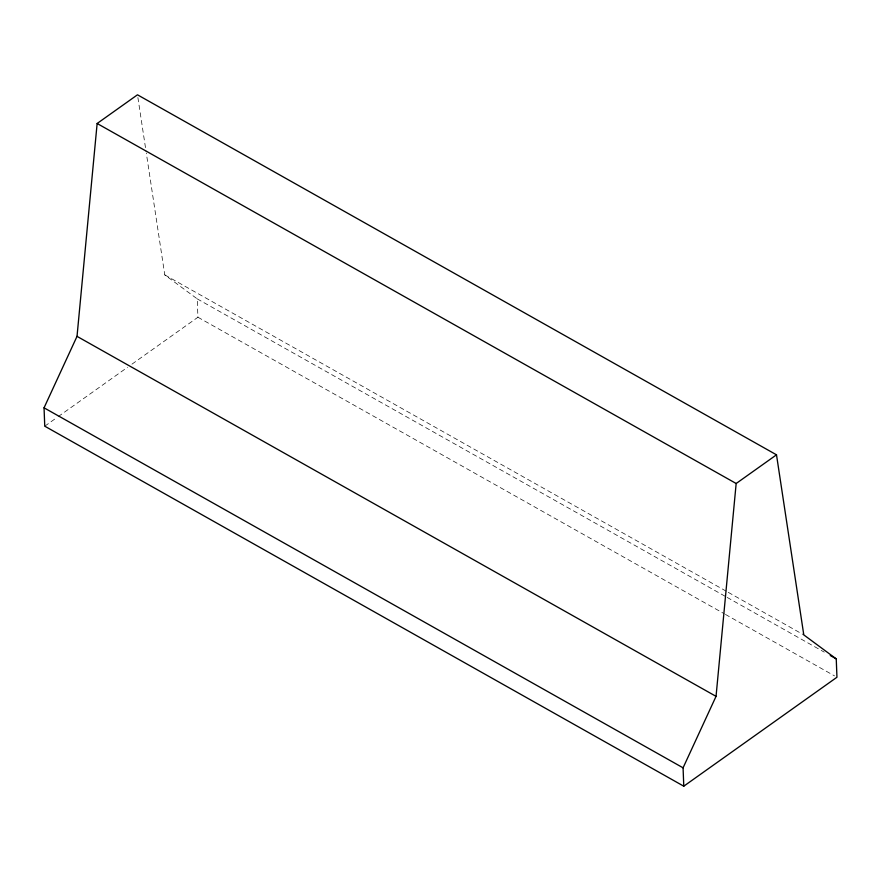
<?xml version="1.0" encoding="UTF-8"?>
<svg xmlns="http://www.w3.org/2000/svg" width="881" height="881" viewBox="0 0 881 881"><rect width="100%" height="100%" fill="white"/><g stroke="black" fill="none" stroke-linecap="round" stroke-linejoin="round"><path stroke-width="0.66" stroke-dasharray="4.41 3.3" d="M44.755 426.184L57.056 417.44M58.168 416.647L127.492 367.333M131.963 364.15L197.928 317.237L197.223 298.868L164.769 274.883L146.301 153.03M164.769 274.883L727.056 591.658M728.257 592.34L803.791 634.893M197.223 298.868L725.944 596.734M727.144 597.406L824.253 652.116M197.928 317.237L724.248 613.749M725.448 614.431L834.549 675.892M137.888 97.516L146.092 151.675"/><path stroke-width="1.32" d="M77.021 336.355L97.141 123.494L137.48 94.807L776.502 454.816L803.791 634.893L836.245 658.878L836.95 677.247L683.777 786.193L44.755 426.184L44.05 407.815L77.021 336.355L716.044 696.353L683.072 767.825L683.777 786.193M716.044 696.353L736.164 483.504L776.502 454.816M97.141 123.494L736.164 483.504M830.254 655.497L836.245 658.878M44.05 407.815L683.072 767.825"/></g></svg>
